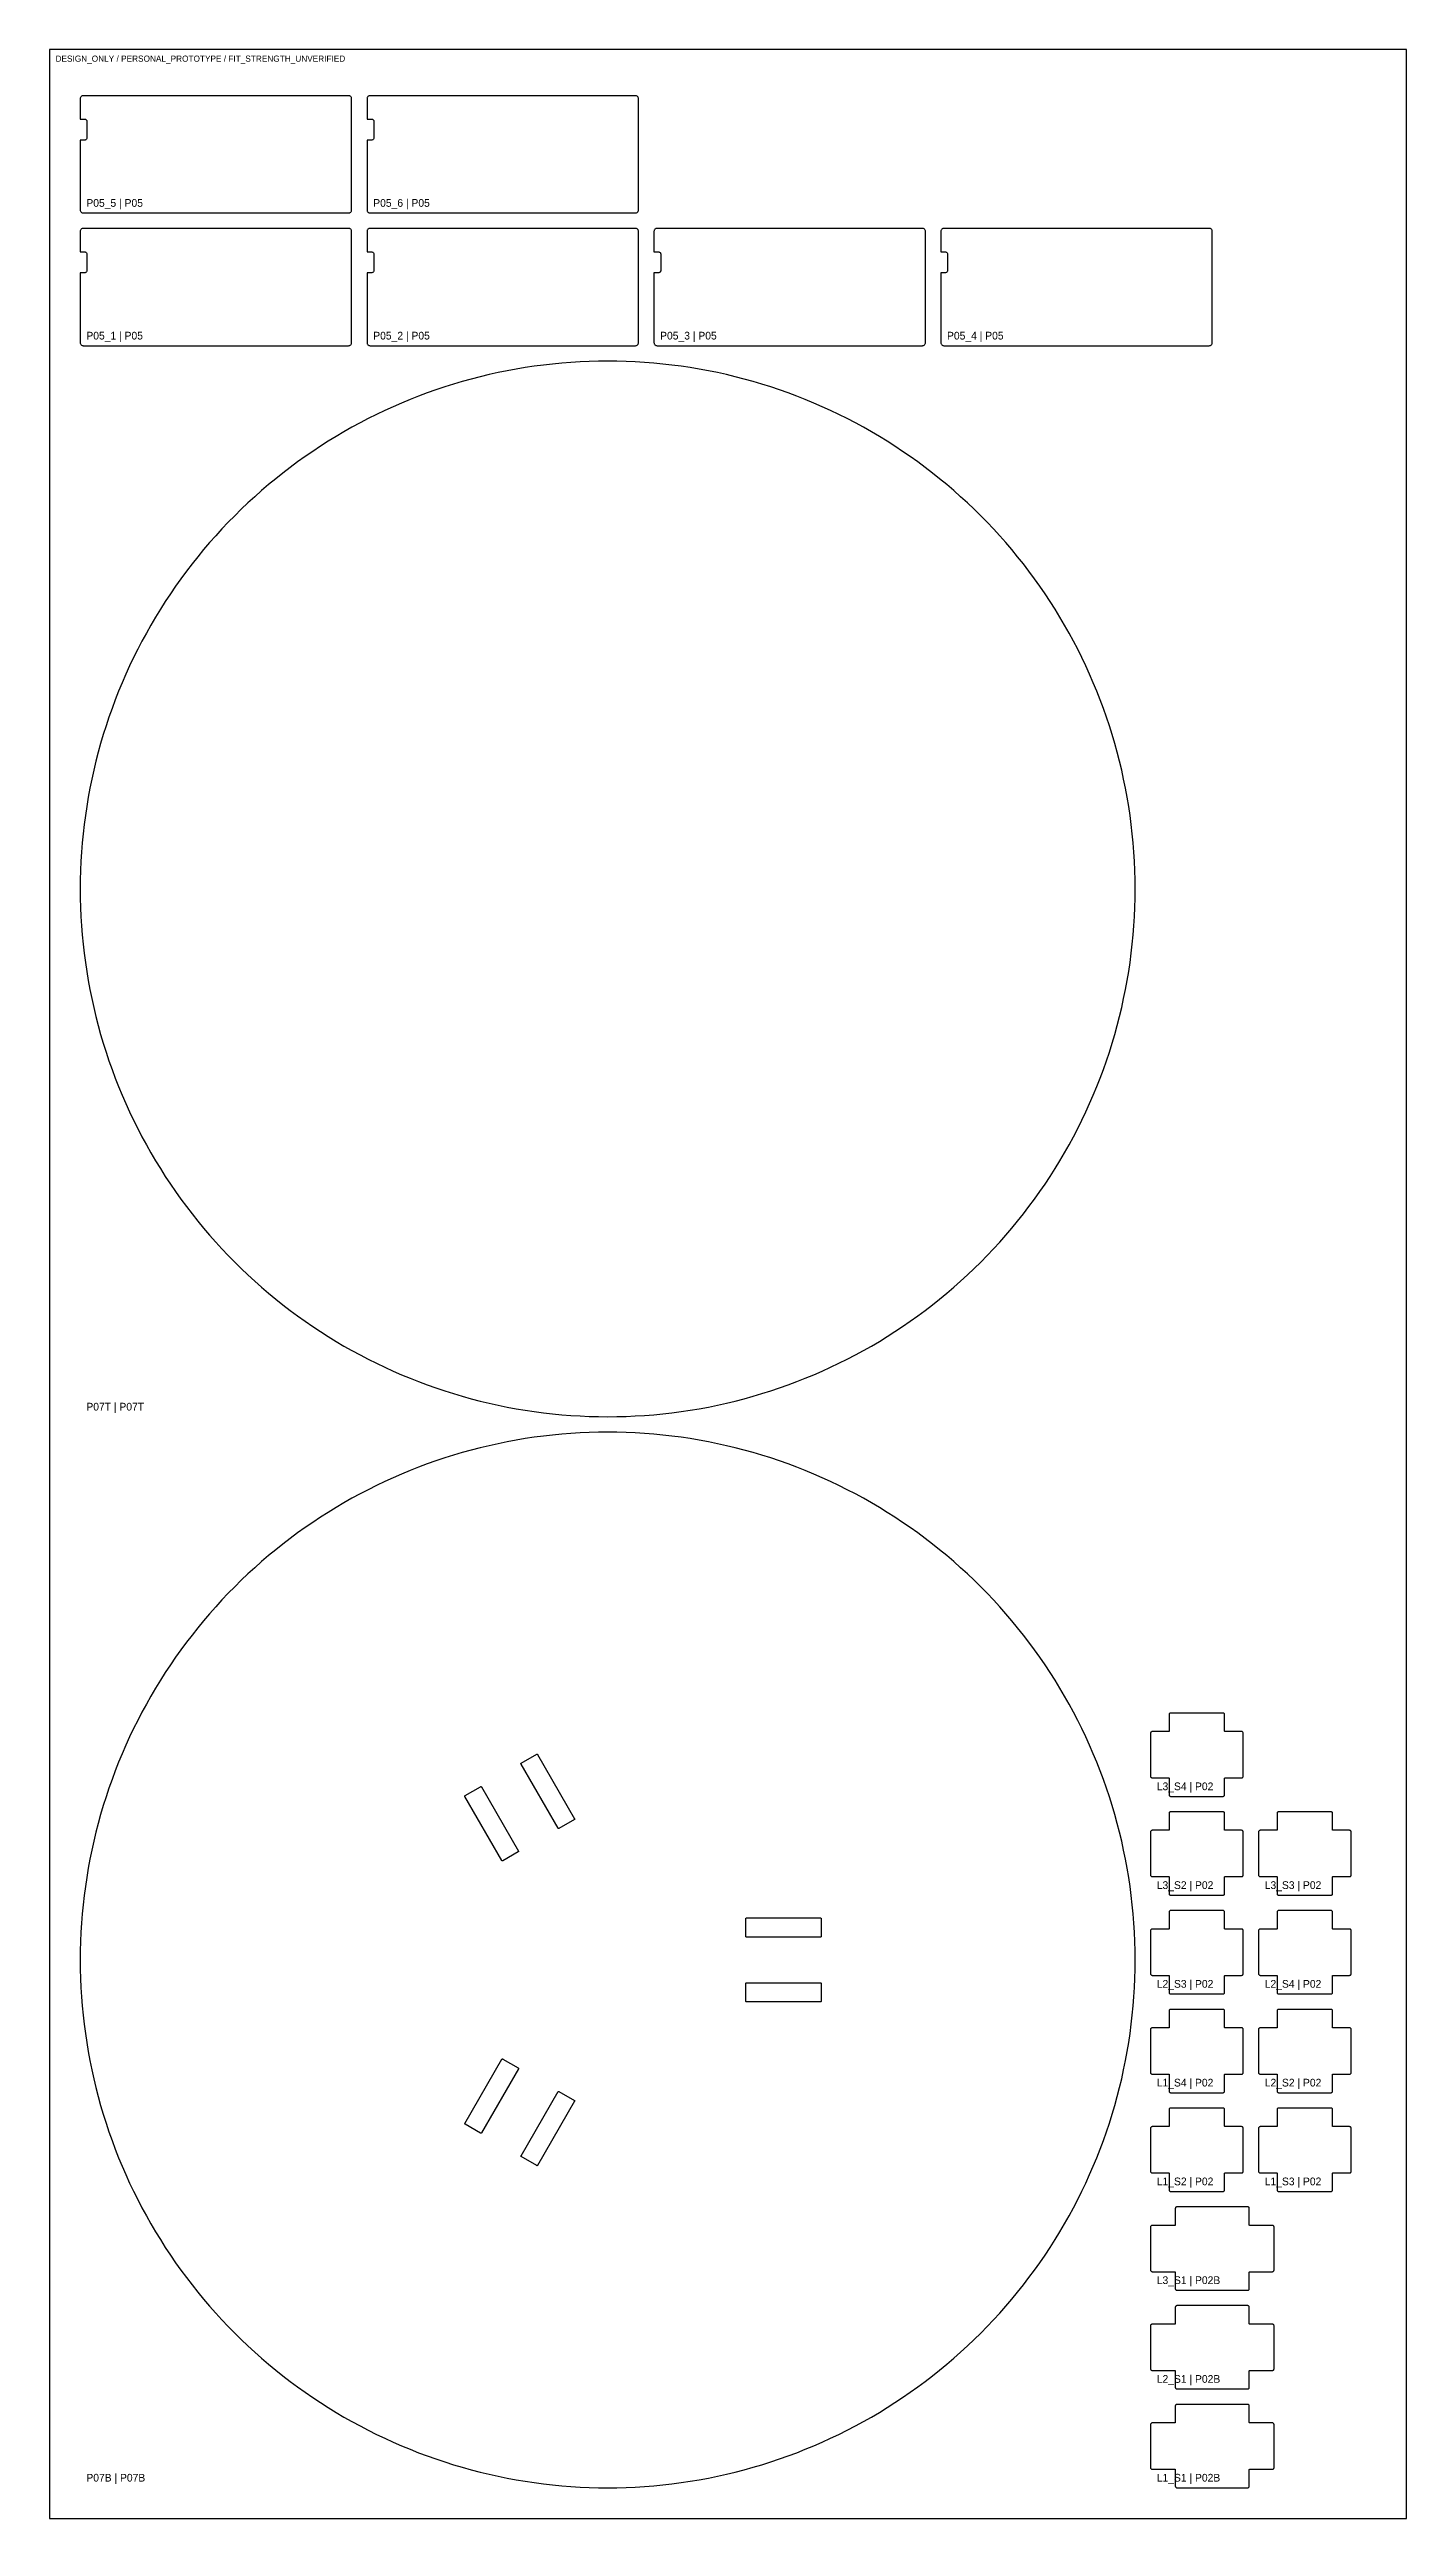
# Model space of a CAD drawing. Header units: millimetres. Extents: x 0 to 440, y 0 to 800.
import ezdxf

# ---------------------------------------------------------------- set-up
doc = ezdxf.new("R2010")
doc.units = ezdxf.units.MM
for name, color, linetype in [('ANNOTATION_NOT_CUT', 7, 'Continuous'), ('CUT_INNER', 3, 'Continuous'), ('CUT_OUTER', 1, 'Continuous'), ('REFERENCE_SHEET_NOT_CUT', 8, 'Continuous')]:
    doc.layers.add(name, color=color, linetype=linetype)

msp = doc.modelspace()

# ---------------------------------------------------------------- linework, layer by layer
at = {"layer": 'CUT_INNER'}
for points in [[(170.294126, 226.735431), (170.303029, 226.697248), (170.304312, 226.658063), (170.297926, 226.619379), (170.284115, 226.582685), (170.263411, 226.549391), (170.23661, 226.520775), (170.20474, 226.497938), (165.181793, 223.597938), (165.146081, 223.581757), (165.107898, 223.572854), (165.068712, 223.571571), (165.030029, 223.577958), (164.993335, 223.591769), (164.960041, 223.612473), (164.931425, 223.639274), (164.908588, 223.671143), (152.908588, 244.455753), (152.892407, 244.491465), (152.883504, 244.529648), (152.882221, 244.568833), (152.888608, 244.607517), (152.902419, 244.644211), (152.923122, 244.677505), (152.949924, 244.706121), (152.981793, 244.728958), (158.00474, 247.628958), (158.040453, 247.645139), (158.078635, 247.654042), (158.117821, 247.655325), (158.156504, 247.648938), (158.193198, 247.635127), (158.226493, 247.614424), (158.255108, 247.587622), (158.277945, 247.555753), (170.277945, 226.771143)], [(152.107593, 216.235431), (152.116496, 216.197248), (152.117779, 216.158063), (152.111392, 216.119379), (152.097581, 216.082685), (152.076878, 216.049391), (152.050076, 216.020775), (152.018207, 215.997938), (146.99526, 213.097938), (146.959547, 213.081757), (146.921365, 213.072854), (146.882179, 213.071571), (146.843496, 213.077958), (146.806802, 213.091769), (146.773507, 213.112473), (146.744892, 213.139274), (146.722055, 213.171143), (134.722055, 233.955753), (134.705874, 233.991465), (134.696971, 234.029648), (134.695688, 234.068833), (134.702074, 234.107517), (134.715885, 234.144211), (134.736589, 234.177505), (134.76339, 234.206121), (134.79526, 234.228958), (139.818207, 237.128958), (139.853919, 237.145139), (139.892102, 237.154042), (139.931288, 237.155325), (139.969971, 237.148938), (140.006665, 237.135127), (140.039959, 237.114424), (140.068575, 237.087622), (140.091412, 237.055753), (152.091412, 216.271143)], [(226, 188.4), (225.960982, 188.403843), (225.923463, 188.415224), (225.888886, 188.433706), (225.858579, 188.458579), (225.833706, 188.488886), (225.815224, 188.523463), (225.803843, 188.560982), (225.8, 188.6), (225.8, 194.4), (225.803843, 194.439018), (225.815224, 194.476537), (225.833706, 194.511114), (225.858579, 194.541421), (225.888886, 194.566294), (225.923463, 194.584776), (225.960982, 194.596157), (226, 194.6), (250, 194.6), (250.039018, 194.596157), (250.076537, 194.584776), (250.111114, 194.566294), (250.141421, 194.541421), (250.166294, 194.511114), (250.184776, 194.476537), (250.196157, 194.439018), (250.2, 194.4), (250.2, 188.6), (250.196157, 188.560982), (250.184776, 188.523463), (250.166294, 188.488886), (250.141421, 188.458579), (250.111114, 188.433706), (250.076537, 188.415224), (250.039018, 188.403843), (250, 188.4)], [(225.960982, 167.403843), (225.923463, 167.415224), (225.888886, 167.433706), (225.858579, 167.458579), (225.833706, 167.488886), (225.815224, 167.523463), (225.803843, 167.560982), (225.8, 167.6), (225.8, 173.4), (225.803843, 173.439018), (225.815224, 173.476537), (225.833706, 173.511114), (225.858579, 173.541421), (225.888886, 173.566294), (225.923463, 173.584776), (225.960982, 173.596157), (226, 173.6), (250, 173.6), (250.039018, 173.596157), (250.076537, 173.584776), (250.111114, 173.566294), (250.141421, 173.541421), (250.166294, 173.511114), (250.184776, 173.476537), (250.196157, 173.439018), (250.2, 173.4), (250.2, 167.6), (250.196157, 167.560982), (250.184776, 167.523463), (250.166294, 167.488886), (250.141421, 167.458579), (250.111114, 167.433706), (250.076537, 167.415224), (250.039018, 167.403843), (250, 167.4), (226, 167.4)], [(146.744892, 148.860726), (146.773507, 148.887527), (146.806802, 148.908231), (146.843496, 148.922042), (146.882179, 148.928429), (146.921365, 148.927146), (146.959547, 148.918243), (146.99526, 148.902062), (152.018207, 146.002062), (152.050076, 145.979225), (152.076878, 145.950609), (152.097581, 145.917315), (152.111392, 145.880621), (152.117779, 145.841937), (152.116496, 145.802752), (152.107593, 145.764569), (152.091412, 145.728857), (140.091412, 124.944247), (140.068575, 124.912378), (140.039959, 124.885576), (140.006665, 124.864873), (139.969971, 124.851062), (139.931288, 124.844675), (139.892102, 124.845958), (139.853919, 124.854861), (139.818207, 124.871042), (134.79526, 127.771042), (134.76339, 127.793879), (134.736589, 127.822495), (134.715885, 127.855789), (134.702074, 127.892483), (134.695688, 127.931167), (134.696971, 127.970352), (134.705874, 128.008535), (134.722055, 128.044247), (146.722055, 148.828857)], [(164.908588, 138.328857), (164.931425, 138.360726), (164.960041, 138.387527), (164.993335, 138.408231), (165.030029, 138.422042), (165.068712, 138.428429), (165.107898, 138.427146), (165.146081, 138.418243), (165.181793, 138.402062), (170.20474, 135.502062), (170.23661, 135.479225), (170.263411, 135.450609), (170.284115, 135.417315), (170.297926, 135.380621), (170.304312, 135.341937), (170.303029, 135.302752), (170.294126, 135.264569), (170.277945, 135.228857), (158.277945, 114.444247), (158.255108, 114.412378), (158.226493, 114.385576), (158.193198, 114.364873), (158.156504, 114.351062), (158.117821, 114.344675), (158.078635, 114.345958), (158.040453, 114.354861), (158.00474, 114.371042), (152.981793, 117.271042), (152.949924, 117.293879), (152.923122, 117.322495), (152.902419, 117.355789), (152.888608, 117.392483), (152.882221, 117.431167), (152.883504, 117.470352), (152.892407, 117.508535), (152.908588, 117.544247)]]:
    msp.add_lwpolyline(points, close=True, dxfattribs=at)
at = {"layer": 'CUT_OUTER'}
for points in [[(11, 747), (97, 747), (97.19509, 747.019215), (97.382683, 747.07612), (97.55557, 747.16853), (97.707107, 747.292893), (97.83147, 747.44443), (97.92388, 747.617317), (97.980785, 747.80491), (98, 748), (98, 784), (97.980785, 784.19509), (97.92388, 784.382683), (97.83147, 784.55557), (97.707107, 784.707107), (97.55557, 784.83147), (97.382683, 784.92388), (97.19509, 784.980785), (97, 785), (11, 785), (10.80491, 784.980785), (10.617317, 784.92388), (10.44443, 784.83147), (10.292893, 784.707107), (10.16853, 784.55557), (10.07612, 784.382683), (10.019215, 784.19509), (10, 784), (10, 777.4), (11.4, 777.4), (11.556072, 777.384628), (11.706147, 777.339104), (11.844456, 777.265176), (11.965685, 777.165685), (12.065176, 777.044456), (12.139104, 776.906147), (12.184628, 776.756072), (12.2, 776.6), (12.2, 771.4), (12.184628, 771.243928), (12.139104, 771.093853), (12.065176, 770.955544), (11.965685, 770.834315), (11.844456, 770.734824), (11.706147, 770.660896), (11.556072, 770.615372), (11.4, 770.6), (10, 770.6), (10, 748), (10.019215, 747.80491), (10.07612, 747.617317), (10.16853, 747.44443), (10.292893, 747.292893), (10.44443, 747.16853), (10.617317, 747.07612), (10.80491, 747.019215)], [(104, 747), (190, 747), (190.19509, 747.019215), (190.382683, 747.07612), (190.55557, 747.16853), (190.707107, 747.292893), (190.83147, 747.44443), (190.92388, 747.617317), (190.980785, 747.80491), (191, 748), (191, 784), (190.980785, 784.19509), (190.92388, 784.382683), (190.83147, 784.55557), (190.707107, 784.707107), (190.55557, 784.83147), (190.382683, 784.92388), (190.19509, 784.980785), (190, 785), (104, 785), (103.80491, 784.980785), (103.617317, 784.92388), (103.44443, 784.83147), (103.292893, 784.707107), (103.16853, 784.55557), (103.07612, 784.382683), (103.019215, 784.19509), (103, 784), (103, 777.4), (104.4, 777.4), (104.556072, 777.384628), (104.706147, 777.339104), (104.844456, 777.265176), (104.965685, 777.165685), (105.065176, 777.044456), (105.139104, 776.906147), (105.184628, 776.756072), (105.2, 776.6), (105.2, 771.4), (105.184628, 771.243928), (105.139104, 771.093853), (105.065176, 770.955544), (104.965685, 770.834315), (104.844456, 770.734824), (104.706147, 770.660896), (104.556072, 770.615372), (104.4, 770.6), (103, 770.6), (103, 748), (103.019215, 747.80491), (103.07612, 747.617317), (103.16853, 747.44443), (103.292893, 747.292893), (103.44443, 747.16853), (103.617317, 747.07612), (103.80491, 747.019215)], [(11, 704), (97, 704), (97.19509, 704.019215), (97.382683, 704.07612), (97.55557, 704.16853), (97.707107, 704.292893), (97.83147, 704.44443), (97.92388, 704.617317), (97.980785, 704.80491), (98, 705), (98, 741), (97.980785, 741.19509), (97.92388, 741.382683), (97.83147, 741.55557), (97.707107, 741.707107), (97.55557, 741.83147), (97.382683, 741.92388), (97.19509, 741.980785), (97, 742), (11, 742), (10.80491, 741.980785), (10.617317, 741.92388), (10.44443, 741.83147), (10.292893, 741.707107), (10.16853, 741.55557), (10.07612, 741.382683), (10.019215, 741.19509), (10, 741), (10, 734.4), (11.4, 734.4), (11.556072, 734.384628), (11.706147, 734.339104), (11.844456, 734.265176), (11.965685, 734.165685), (12.065176, 734.044456), (12.139104, 733.906147), (12.184628, 733.756072), (12.2, 733.6), (12.2, 728.4), (12.184628, 728.243928), (12.139104, 728.093853), (12.065176, 727.955544), (11.965685, 727.834315), (11.844456, 727.734824), (11.706147, 727.660896), (11.556072, 727.615372), (11.4, 727.6), (10, 727.6), (10, 705), (10.019215, 704.80491), (10.07612, 704.617317), (10.16853, 704.44443), (10.292893, 704.292893), (10.44443, 704.16853), (10.617317, 704.07612), (10.80491, 704.019215)], [(104, 704), (190, 704), (190.19509, 704.019215), (190.382683, 704.07612), (190.55557, 704.16853), (190.707107, 704.292893), (190.83147, 704.44443), (190.92388, 704.617317), (190.980785, 704.80491), (191, 705), (191, 741), (190.980785, 741.19509), (190.92388, 741.382683), (190.83147, 741.55557), (190.707107, 741.707107), (190.55557, 741.83147), (190.382683, 741.92388), (190.19509, 741.980785), (190, 742), (104, 742), (103.80491, 741.980785), (103.617317, 741.92388), (103.44443, 741.83147), (103.292893, 741.707107), (103.16853, 741.55557), (103.07612, 741.382683), (103.019215, 741.19509), (103, 741), (103, 734.4), (104.4, 734.4), (104.556072, 734.384628), (104.706147, 734.339104), (104.844456, 734.265176), (104.965685, 734.165685), (105.065176, 734.044456), (105.139104, 733.906147), (105.184628, 733.756072), (105.2, 733.6), (105.2, 728.4), (105.184628, 728.243928), (105.139104, 728.093853), (105.065176, 727.955544), (104.965685, 727.834315), (104.844456, 727.734824), (104.706147, 727.660896), (104.556072, 727.615372), (104.4, 727.6), (103, 727.6), (103, 705), (103.019215, 704.80491), (103.07612, 704.617317), (103.16853, 704.44443), (103.292893, 704.292893), (103.44443, 704.16853), (103.617317, 704.07612), (103.80491, 704.019215)], [(197, 704), (283, 704), (283.19509, 704.019215), (283.382683, 704.07612), (283.55557, 704.16853), (283.707107, 704.292893), (283.83147, 704.44443), (283.92388, 704.617317), (283.980785, 704.80491), (284, 705), (284, 741), (283.980785, 741.19509), (283.92388, 741.382683), (283.83147, 741.55557), (283.707107, 741.707107), (283.55557, 741.83147), (283.382683, 741.92388), (283.19509, 741.980785), (283, 742), (197, 742), (196.80491, 741.980785), (196.617317, 741.92388), (196.44443, 741.83147), (196.292893, 741.707107), (196.16853, 741.55557), (196.07612, 741.382683), (196.019215, 741.19509), (196, 741), (196, 734.4), (197.4, 734.4), (197.556072, 734.384628), (197.706147, 734.339104), (197.844456, 734.265176), (197.965685, 734.165685), (198.065176, 734.044456), (198.139104, 733.906147), (198.184628, 733.756072), (198.2, 733.6), (198.2, 728.4), (198.184628, 728.243928), (198.139104, 728.093853), (198.065176, 727.955544), (197.965685, 727.834315), (197.844456, 727.734824), (197.706147, 727.660896), (197.556072, 727.615372), (197.4, 727.6), (196, 727.6), (196, 705), (196.019215, 704.80491), (196.07612, 704.617317), (196.16853, 704.44443), (196.292893, 704.292893), (196.44443, 704.16853), (196.617317, 704.07612), (196.80491, 704.019215)], [(290, 704), (376, 704), (376.19509, 704.019215), (376.382683, 704.07612), (376.55557, 704.16853), (376.707107, 704.292893), (376.83147, 704.44443), (376.92388, 704.617317), (376.980785, 704.80491), (377, 705), (377, 741), (376.980785, 741.19509), (376.92388, 741.382683), (376.83147, 741.55557), (376.707107, 741.707107), (376.55557, 741.83147), (376.382683, 741.92388), (376.19509, 741.980785), (376, 742), (290, 742), (289.80491, 741.980785), (289.617317, 741.92388), (289.44443, 741.83147), (289.292893, 741.707107), (289.16853, 741.55557), (289.07612, 741.382683), (289.019215, 741.19509), (289, 741), (289, 734.4), (290.4, 734.4), (290.556072, 734.384628), (290.706147, 734.339104), (290.844456, 734.265176), (290.965685, 734.165685), (291.065176, 734.044456), (291.139104, 733.906147), (291.184628, 733.756072), (291.2, 733.6), (291.2, 728.4), (291.184628, 728.243928), (291.139104, 728.093853), (291.065176, 727.955544), (290.965685, 727.834315), (290.844456, 727.734824), (290.706147, 727.660896), (290.556072, 727.615372), (290.4, 727.6), (289, 727.6), (289, 705), (289.019215, 704.80491), (289.07612, 704.617317), (289.16853, 704.44443), (289.292893, 704.292893), (289.44443, 704.16853), (289.617317, 704.07612), (289.80491, 704.019215)], [(352, 528), (351.973956, 530.984362), (351.895831, 533.967814), (351.76565, 536.949449), (351.583453, 539.928357), (351.349293, 542.903632), (351.063244, 545.874367), (350.725392, 548.839658), (350.33584, 551.7986), (349.894706, 554.750294), (349.402126, 557.693838), (348.858248, 560.628338), (348.26324, 563.552899), (347.617281, 566.46663), (346.920569, 569.368644), (346.173316, 572.258057), (345.37575, 575.133988), (344.528113, 577.995562), (343.630664, 580.841906), (342.683676, 583.672154), (341.687438, 586.485445), (340.642253, 589.280919), (339.548439, 592.057727), (338.40633, 594.815023), (337.216273, 597.551966), (335.978632, 600.267723), (334.693782, 602.961466), (333.362116, 605.632375), (331.984038, 608.279637), (330.55997, 610.902445), (329.090344, 613.5), (327.575608, 616.071511), (326.016224, 618.616194), (324.412667, 621.133275), (322.765425, 623.621986), (321.075, 626.081571), (319.341906, 628.511278), (317.566672, 630.910369), (315.749839, 633.278112), (313.891959, 635.613787), (311.9936, 637.916681), (310.055338, 640.186094), (308.077765, 642.421334), (306.061483, 644.62172), (304.007106, 646.786581), (301.91526, 648.91526), (299.786581, 651.007106), (297.62172, 653.061483), (295.421334, 655.077765), (293.186094, 657.055338), (290.916681, 658.9936), (288.613787, 660.891959), (286.278112, 662.749839), (283.910369, 664.566672), (281.511278, 666.341906), (279.081571, 668.075), (276.621986, 669.765425), (274.133275, 671.412667), (271.616194, 673.016224), (269.071511, 674.575608), (266.5, 676.090344), (263.902445, 677.55997), (261.279637, 678.984038), (258.632375, 680.362116), (255.961466, 681.693782), (253.267723, 682.978632), (250.551966, 684.216273), (247.815023, 685.40633), (245.057727, 686.548439), (242.280919, 687.642253), (239.485445, 688.687438), (236.672154, 689.683676), (233.841906, 690.630664), (230.995562, 691.528113), (228.133988, 692.37575), (225.258057, 693.173316), (222.368644, 693.920569), (219.46663, 694.617281), (216.552899, 695.26324), (213.628338, 695.858248), (210.693838, 696.402126), (207.750294, 696.894706), (204.7986, 697.33584), (201.839658, 697.725392), (198.874367, 698.063244), (195.903632, 698.349293), (192.928357, 698.583453), (189.949449, 698.76565), (186.967814, 698.895831), (183.984362, 698.973956), (181, 699), (178.015638, 698.973956), (175.032186, 698.895831), (172.050551, 698.76565), (169.071643, 698.583453), (166.096368, 698.349293), (163.125633, 698.063244), (160.160342, 697.725392), (157.2014, 697.33584), (154.249706, 696.894706), (151.306162, 696.402126), (148.371662, 695.858248), (145.447101, 695.26324), (142.53337, 694.617281), (139.631356, 693.920569), (136.741943, 693.173316), (133.866012, 692.37575), (131.004438, 691.528113), (128.158094, 690.630664), (125.327846, 689.683676), (122.514555, 688.687438), (119.719081, 687.642253), (116.942273, 686.548439), (114.184977, 685.40633), (111.448034, 684.216273), (108.732277, 682.978632), (106.038534, 681.693782), (103.367625, 680.362116), (100.720363, 678.984038), (98.097555, 677.55997), (95.5, 676.090344), (92.928489, 674.575608), (90.383806, 673.016224), (87.866725, 671.412667), (85.378014, 669.765425), (82.918429, 668.075), (80.488722, 666.341906), (78.089631, 664.566672), (75.721888, 662.749839), (73.386213, 660.891959), (71.083319, 658.9936), (68.813906, 657.055338), (66.578666, 655.077765), (64.37828, 653.061483), (62.213419, 651.007106), (60.08474, 648.91526), (57.992894, 646.786581), (55.938517, 644.62172), (53.922235, 642.421334), (51.944662, 640.186094), (50.0064, 637.916681), (48.108041, 635.613787), (46.250161, 633.278112), (44.433328, 630.910369), (42.658094, 628.511278), (40.925, 626.081571), (39.234575, 623.621986), (37.587333, 621.133275), (35.983776, 618.616194), (34.424392, 616.071511), (32.909656, 613.5), (31.44003, 610.902445), (30.015962, 608.279637), (28.637884, 605.632375), (27.306218, 602.961466), (26.021368, 600.267723), (24.783727, 597.551966), (23.59367, 594.815023), (22.451561, 592.057727), (21.357747, 589.280919), (20.312562, 586.485445), (19.316324, 583.672154), (18.369336, 580.841906), (17.471887, 577.995562), (16.62425, 575.133988), (15.826684, 572.258057), (15.079431, 569.368644), (14.382719, 566.46663), (13.73676, 563.552899), (13.141752, 560.628338), (12.597874, 557.693838), (12.105294, 554.750294), (11.66416, 551.7986), (11.274608, 548.839658), (10.936756, 545.874367), (10.650707, 542.903632), (10.416547, 539.928357), (10.23435, 536.949449), (10.104169, 533.967814), (10.026044, 530.984362), (10, 528), (10.026044, 525.015638), (10.104169, 522.032186), (10.23435, 519.050551), (10.416547, 516.071643), (10.650707, 513.096368), (10.936756, 510.125633), (11.274608, 507.160342), (11.66416, 504.2014), (12.105294, 501.249706), (12.597874, 498.306162), (13.141752, 495.371662), (13.73676, 492.447101), (14.382719, 489.53337), (15.079431, 486.631356), (15.826684, 483.741943), (16.62425, 480.866012), (17.471887, 478.004438), (18.369336, 475.158094), (19.316324, 472.327846), (20.312562, 469.514555), (21.357747, 466.719081), (22.451561, 463.942273), (23.59367, 461.184977), (24.783727, 458.448034), (26.021368, 455.732277), (27.306218, 453.038534), (28.637884, 450.367625), (30.015962, 447.720363), (31.44003, 445.097555), (32.909656, 442.5), (34.424392, 439.928489), (35.983776, 437.383806), (37.587333, 434.866725), (39.234575, 432.378014), (40.925, 429.918429), (42.658094, 427.488722), (44.433328, 425.089631), (46.250161, 422.721888), (48.108041, 420.386213), (50.0064, 418.083319), (51.944662, 415.813906), (53.922235, 413.578666), (55.938517, 411.37828), (57.992894, 409.213419), (60.08474, 407.08474), (62.213419, 404.992894), (64.37828, 402.938517), (66.578666, 400.922235), (68.813906, 398.944662), (71.083319, 397.0064), (73.386213, 395.108041), (75.721888, 393.250161), (78.089631, 391.433328), (80.488722, 389.658094), (82.918429, 387.925), (85.378014, 386.234575), (87.866725, 384.587333), (90.383806, 382.983776), (92.928489, 381.424392), (95.5, 379.909656), (98.097555, 378.44003), (100.720363, 377.015962), (103.367625, 375.637884), (106.038534, 374.306218), (108.732277, 373.021368), (111.448034, 371.783727), (114.184977, 370.59367), (116.942273, 369.451561), (119.719081, 368.357747), (122.514555, 367.312562), (125.327846, 366.316324), (128.158094, 365.369336), (131.004438, 364.471887), (133.866012, 363.62425), (136.741943, 362.826684), (139.631356, 362.079431), (142.53337, 361.382719), (145.447101, 360.73676), (148.371662, 360.141752), (151.306162, 359.597874), (154.249706, 359.105294), (157.2014, 358.66416), (160.160342, 358.274608), (163.125633, 357.936756), (166.096368, 357.650707), (169.071643, 357.416547), (172.050551, 357.23435), (175.032186, 357.104169), (178.015638, 357.026044), (181, 357), (183.984362, 357.026044), (186.967814, 357.104169), (189.949449, 357.23435), (192.928357, 357.416547), (195.903632, 357.650707), (198.874367, 357.936756), (201.839658, 358.274608), (204.7986, 358.66416), (207.750294, 359.105294), (210.693838, 359.597874), (213.628338, 360.141752), (216.552899, 360.73676), (219.46663, 361.382719), (222.368644, 362.079431), (225.258057, 362.826684), (228.133988, 363.62425), (230.995562, 364.471887), (233.841906, 365.369336), (236.672154, 366.316324), (239.485445, 367.312562), (242.280919, 368.357747), (245.057727, 369.451561), (247.815023, 370.59367), (250.551966, 371.783727), (253.267723, 373.021368), (255.961466, 374.306218), (258.632375, 375.637884), (261.279637, 377.015962), (263.902445, 378.44003), (266.5, 379.909656), (269.071511, 381.424392), (271.616194, 382.983776), (274.133275, 384.587333), (276.621986, 386.234575), (279.081571, 387.925), (281.511278, 389.658094), (283.910369, 391.433328), (286.278112, 393.250161), (288.613787, 395.108041), (290.916681, 397.0064), (293.186094, 398.944662), (295.421334, 400.922235), (297.62172, 402.938517), (299.786581, 404.992894), (301.91526, 407.08474), (304.007106, 409.213419), (306.061483, 411.37828), (308.077765, 413.578666), (310.055338, 415.813906), (311.9936, 418.083319), (313.891959, 420.386213), (315.749839, 422.721888), (317.566672, 425.089631), (319.341906, 427.488722), (321.075, 429.918429), (322.765425, 432.378014), (324.412667, 434.866725), (326.016224, 437.383806), (327.575608, 439.928489), (329.090344, 442.5), (330.55997, 445.097555), (331.984038, 447.720363), (333.362116, 450.367625), (334.693782, 453.038534), (335.978632, 455.732277), (337.216273, 458.448034), (338.40633, 461.184977), (339.548439, 463.942273), (340.642253, 466.719081), (341.687438, 469.514555), (342.683676, 472.327846), (343.630664, 475.158094), (344.528113, 478.004438), (345.37575, 480.866012), (346.173316, 483.741943), (346.920569, 486.631356), (347.617281, 489.53337), (348.26324, 492.447101), (348.858248, 495.371662), (349.402126, 498.306162), (349.894706, 501.249706), (350.33584, 504.2014), (350.725392, 507.160342), (351.063244, 510.125633), (351.349293, 513.096368), (351.583453, 516.071643), (351.76565, 519.050551), (351.895831, 522.032186), (351.973956, 525.015638)], [(351.973956, 178.015638), (352, 181), (351.973956, 183.984362), (351.895831, 186.967814), (351.76565, 189.949449), (351.583453, 192.928357), (351.349293, 195.903632), (351.063244, 198.874367), (350.725392, 201.839658), (350.33584, 204.7986), (349.894706, 207.750294), (349.402126, 210.693838), (348.858248, 213.628338), (348.26324, 216.552899), (347.617281, 219.46663), (346.920569, 222.368644), (346.173316, 225.258057), (345.37575, 228.133988), (344.528113, 230.995562), (343.630664, 233.841906), (342.683676, 236.672154), (341.687438, 239.485445), (340.642253, 242.280919), (339.548439, 245.057727), (338.40633, 247.815023), (337.216273, 250.551966), (335.978632, 253.267723), (334.693782, 255.961466), (333.362116, 258.632375), (331.984038, 261.279637), (330.55997, 263.902445), (329.090344, 266.5), (327.575608, 269.071511), (326.016224, 271.616194), (324.412667, 274.133275), (322.765425, 276.621986), (321.075, 279.081571), (319.341906, 281.511278), (317.566672, 283.910369), (315.749839, 286.278112), (313.891959, 288.613787), (311.9936, 290.916681), (310.055338, 293.186094), (308.077765, 295.421334), (306.061483, 297.62172), (304.007106, 299.786581), (301.91526, 301.91526), (299.786581, 304.007106), (297.62172, 306.061483), (295.421334, 308.077765), (293.186094, 310.055338), (290.916681, 311.9936), (288.613787, 313.891959), (286.278112, 315.749839), (283.910369, 317.566672), (281.511278, 319.341906), (279.081571, 321.075), (276.621986, 322.765425), (274.133275, 324.412667), (271.616194, 326.016224), (269.071511, 327.575608), (266.5, 329.090344), (263.902445, 330.55997), (261.279637, 331.984038), (258.632375, 333.362116), (255.961466, 334.693782), (253.267723, 335.978632), (250.551966, 337.216273), (247.815023, 338.40633), (245.057727, 339.548439), (242.280919, 340.642253), (239.485445, 341.687438), (236.672154, 342.683676), (233.841906, 343.630664), (230.995562, 344.528113), (228.133988, 345.37575), (225.258057, 346.173316), (222.368644, 346.920569), (219.46663, 347.617281), (216.552899, 348.26324), (213.628338, 348.858248), (210.693838, 349.402126), (207.750294, 349.894706), (204.7986, 350.33584), (201.839658, 350.725392), (198.874367, 351.063244), (195.903632, 351.349293), (192.928357, 351.583453), (189.949449, 351.76565), (186.967814, 351.895831), (183.984362, 351.973956), (181, 352), (178.015638, 351.973956), (175.032186, 351.895831), (172.050551, 351.76565), (169.071643, 351.583453), (166.096368, 351.349293), (163.125633, 351.063244), (160.160342, 350.725392), (157.2014, 350.33584), (154.249706, 349.894706), (151.306162, 349.402126), (148.371662, 348.858248), (145.447101, 348.26324), (142.53337, 347.617281), (139.631356, 346.920569), (136.741943, 346.173316), (133.866012, 345.37575), (131.004438, 344.528113), (128.158094, 343.630664), (125.327846, 342.683676), (122.514555, 341.687438), (119.719081, 340.642253), (116.942273, 339.548439), (114.184977, 338.40633), (111.448034, 337.216273), (108.732277, 335.978632), (106.038534, 334.693782), (103.367625, 333.362116), (100.720363, 331.984038), (98.097555, 330.55997), (95.5, 329.090344), (92.928489, 327.575608), (90.383806, 326.016224), (87.866725, 324.412667), (85.378014, 322.765425), (82.918429, 321.075), (80.488722, 319.341906), (78.089631, 317.566672), (75.721888, 315.749839), (73.386213, 313.891959), (71.083319, 311.9936), (68.813906, 310.055338), (66.578666, 308.077765), (64.37828, 306.061483), (62.213419, 304.007106), (60.08474, 301.91526), (57.992894, 299.786581), (55.938517, 297.62172), (53.922235, 295.421334), (51.944662, 293.186094), (50.0064, 290.916681), (48.108041, 288.613787), (46.250161, 286.278112), (44.433328, 283.910369), (42.658094, 281.511278), (40.925, 279.081571), (39.234575, 276.621986), (37.587333, 274.133275), (35.983776, 271.616194), (34.424392, 269.071511), (32.909656, 266.5), (31.44003, 263.902445), (30.015962, 261.279637), (28.637884, 258.632375), (27.306218, 255.961466), (26.021368, 253.267723), (24.783727, 250.551966), (23.59367, 247.815023), (22.451561, 245.057727), (21.357747, 242.280919), (20.312562, 239.485445), (19.316324, 236.672154), (18.369336, 233.841906), (17.471887, 230.995562), (16.62425, 228.133988), (15.826684, 225.258057), (15.079431, 222.368644), (14.382719, 219.46663), (13.73676, 216.552899), (13.141752, 213.628338), (12.597874, 210.693838), (12.105294, 207.750294), (11.66416, 204.7986), (11.274608, 201.839658), (10.936756, 198.874367), (10.650707, 195.903632), (10.416547, 192.928357), (10.23435, 189.949449), (10.104169, 186.967814), (10.026044, 183.984362), (10, 181), (10.026044, 178.015638), (10.104169, 175.032186), (10.23435, 172.050551), (10.416547, 169.071643), (10.650707, 166.096368), (10.936756, 163.125633), (11.274608, 160.160342), (11.66416, 157.2014), (12.105294, 154.249706), (12.597874, 151.306162), (13.141752, 148.371662), (13.73676, 145.447101), (14.382719, 142.53337), (15.079431, 139.631356), (15.826684, 136.741943), (16.62425, 133.866012), (17.471887, 131.004438), (18.369336, 128.158094), (19.316324, 125.327846), (20.312562, 122.514555), (21.357747, 119.719081), (22.451561, 116.942273), (23.59367, 114.184977), (24.783727, 111.448034), (26.021368, 108.732277), (27.306218, 106.038534), (28.637884, 103.367625), (30.015962, 100.720363), (31.44003, 98.097555), (32.909656, 95.5), (34.424392, 92.928489), (35.983776, 90.383806), (37.587333, 87.866725), (39.234575, 85.378014), (40.925, 82.918429), (42.658094, 80.488722), (44.433328, 78.089631), (46.250161, 75.721888), (48.108041, 73.386213), (50.0064, 71.083319), (51.944662, 68.813906), (53.922235, 66.578666), (55.938517, 64.37828), (57.992894, 62.213419), (60.08474, 60.08474), (62.213419, 57.992894), (64.37828, 55.938517), (66.578666, 53.922235), (68.813906, 51.944662), (71.083319, 50.0064), (73.386213, 48.108041), (75.721888, 46.250161), (78.089631, 44.433328), (80.488722, 42.658094), (82.918429, 40.925), (85.378014, 39.234575), (87.866725, 37.587333), (90.383806, 35.983776), (92.928489, 34.424392), (95.5, 32.909656), (98.097555, 31.44003), (100.720363, 30.015962), (103.367625, 28.637884), (106.038534, 27.306218), (108.732277, 26.021368), (111.448034, 24.783727), (114.184977, 23.59367), (116.942273, 22.451561), (119.719081, 21.357747), (122.514555, 20.312562), (125.327846, 19.316324), (128.158094, 18.369336), (131.004438, 17.471887), (133.866012, 16.62425), (136.741943, 15.826684), (139.631356, 15.079431), (142.53337, 14.382719), (145.447101, 13.73676), (148.371662, 13.141752), (151.306162, 12.597874), (154.249706, 12.105294), (157.2014, 11.66416), (160.160342, 11.274608), (163.125633, 10.936756), (166.096368, 10.650707), (169.071643, 10.416547), (172.050551, 10.23435), (175.032186, 10.104169), (178.015638, 10.026044), (181, 10), (183.984362, 10.026044), (186.967814, 10.104169), (189.949449, 10.23435), (192.928357, 10.416547), (195.903632, 10.650707), (198.874367, 10.936756), (201.839658, 11.274608), (204.7986, 11.66416), (207.750294, 12.105294), (210.693838, 12.597874), (213.628338, 13.141752), (216.552899, 13.73676), (219.46663, 14.382719), (222.368644, 15.079431), (225.258057, 15.826684), (228.133988, 16.62425), (230.995562, 17.471887), (233.841906, 18.369336), (236.672154, 19.316324), (239.485445, 20.312562), (242.280919, 21.357747), (245.057727, 22.451561), (247.815023, 23.59367), (250.551966, 24.783727), (253.267723, 26.021368), (255.961466, 27.306218), (258.632375, 28.637884), (261.279637, 30.015962), (263.902445, 31.44003), (266.5, 32.909656), (269.071511, 34.424392), (271.616194, 35.983776), (274.133275, 37.587333), (276.621986, 39.234575), (279.081571, 40.925), (281.511278, 42.658094), (283.910369, 44.433328), (286.278112, 46.250161), (288.613787, 48.108041), (290.916681, 50.0064), (293.186094, 51.944662), (295.421334, 53.922235), (297.62172, 55.938517), (299.786581, 57.992894), (301.91526, 60.08474), (304.007106, 62.213419), (306.061483, 64.37828), (308.077765, 66.578666), (310.055338, 68.813906), (311.9936, 71.083319), (313.891959, 73.386213), (315.749839, 75.721888), (317.566672, 78.089631), (319.341906, 80.488722), (321.075, 82.918429), (322.765425, 85.378014), (324.412667, 87.866725), (326.016224, 90.383806), (327.575608, 92.928489), (329.090344, 95.5), (330.55997, 98.097555), (331.984038, 100.720363), (333.362116, 103.367625), (334.693782, 106.038534), (335.978632, 108.732277), (337.216273, 111.448034), (338.40633, 114.184977), (339.548439, 116.942273), (340.642253, 119.719081), (341.687438, 122.514555), (342.683676, 125.327846), (343.630664, 128.158094), (344.528113, 131.004438), (345.37575, 133.866012), (346.173316, 136.741943), (346.920569, 139.631356), (347.617281, 142.53337), (348.26324, 145.447101), (348.858248, 148.371662), (349.402126, 151.306162), (349.894706, 154.249706), (350.33584, 157.2014), (350.725392, 160.160342), (351.063244, 163.125633), (351.349293, 166.096368), (351.583453, 169.071643), (351.76565, 172.050551), (351.895831, 175.032186)], [(357, 240.5), (357.017037, 240.37059), (357.066987, 240.25), (357.146447, 240.146447), (357.25, 240.066987), (357.37059, 240.017037), (357.5, 240), (362.9, 240), (362.95, 239.986603), (362.986603, 239.95), (363, 239.9), (363, 234.5), (363.017037, 234.37059), (363.066987, 234.25), (363.146447, 234.146447), (363.25, 234.066987), (363.37059, 234.017037), (363.5, 234), (380.5, 234), (380.62941, 234.017037), (380.75, 234.066987), (380.853553, 234.146447), (380.933013, 234.25), (380.982963, 234.37059), (381, 234.5), (381, 239.9), (381.013397, 239.95), (381.05, 239.986603), (381.1, 240), (386.5, 240), (386.62941, 240.017037), (386.75, 240.066987), (386.853553, 240.146447), (386.933013, 240.25), (386.982963, 240.37059), (387, 240.5), (387, 254.5), (386.982963, 254.62941), (386.933013, 254.75), (386.853553, 254.853553), (386.75, 254.933013), (386.62941, 254.982963), (386.5, 255), (381.1, 255), (381.05, 255.013397), (381.013397, 255.05), (381, 255.1), (381, 260.5), (380.982963, 260.62941), (380.933013, 260.75), (380.853553, 260.853553), (380.75, 260.933013), (380.62941, 260.982963), (380.5, 261), (363.5, 261), (363.37059, 260.982963), (363.25, 260.933013), (363.146447, 260.853553), (363.066987, 260.75), (363.017037, 260.62941), (363, 260.5), (363, 255.1), (362.986603, 255.05), (362.95, 255.013397), (362.9, 255), (357.5, 255), (357.37059, 254.982963), (357.25, 254.933013), (357.146447, 254.853553), (357.066987, 254.75), (357.017037, 254.62941), (357, 254.5)], [(357, 208.5), (357.017037, 208.37059), (357.066987, 208.25), (357.146447, 208.146447), (357.25, 208.066987), (357.37059, 208.017037), (357.5, 208), (362.9, 208), (362.95, 207.986603), (362.986603, 207.95), (363, 207.9), (363, 202.5), (363.017037, 202.37059), (363.066987, 202.25), (363.146447, 202.146447), (363.25, 202.066987), (363.37059, 202.017037), (363.5, 202), (380.5, 202), (380.62941, 202.017037), (380.75, 202.066987), (380.853553, 202.146447), (380.933013, 202.25), (380.982963, 202.37059), (381, 202.5), (381, 207.9), (381.013397, 207.95), (381.05, 207.986603), (381.1, 208), (386.5, 208), (386.62941, 208.017037), (386.75, 208.066987), (386.853553, 208.146447), (386.933013, 208.25), (386.982963, 208.37059), (387, 208.5), (387, 222.5), (386.982963, 222.62941), (386.933013, 222.75), (386.853553, 222.853553), (386.75, 222.933013), (386.62941, 222.982963), (386.5, 223), (381.1, 223), (381.05, 223.013397), (381.013397, 223.05), (381, 223.1), (381, 228.5), (380.982963, 228.62941), (380.933013, 228.75), (380.853553, 228.853553), (380.75, 228.933013), (380.62941, 228.982963), (380.5, 229), (363.5, 229), (363.37059, 228.982963), (363.25, 228.933013), (363.146447, 228.853553), (363.066987, 228.75), (363.017037, 228.62941), (363, 228.5), (363, 223.1), (362.986603, 223.05), (362.95, 223.013397), (362.9, 223), (357.5, 223), (357.37059, 222.982963), (357.25, 222.933013), (357.146447, 222.853553), (357.066987, 222.75), (357.017037, 222.62941), (357, 222.5)], [(392, 208.5), (392.017037, 208.37059), (392.066987, 208.25), (392.146447, 208.146447), (392.25, 208.066987), (392.37059, 208.017037), (392.5, 208), (397.9, 208), (397.95, 207.986603), (397.986603, 207.95), (398, 207.9), (398, 202.5), (398.017037, 202.37059), (398.066987, 202.25), (398.146447, 202.146447), (398.25, 202.066987), (398.37059, 202.017037), (398.5, 202), (415.5, 202), (415.62941, 202.017037), (415.75, 202.066987), (415.853553, 202.146447), (415.933013, 202.25), (415.982963, 202.37059), (416, 202.5), (416, 207.9), (416.013397, 207.95), (416.05, 207.986603), (416.1, 208), (421.5, 208), (421.62941, 208.017037), (421.75, 208.066987), (421.853553, 208.146447), (421.933013, 208.25), (421.982963, 208.37059), (422, 208.5), (422, 222.5), (421.982963, 222.62941), (421.933013, 222.75), (421.853553, 222.853553), (421.75, 222.933013), (421.62941, 222.982963), (421.5, 223), (416.1, 223), (416.05, 223.013397), (416.013397, 223.05), (416, 223.1), (416, 228.5), (415.982963, 228.62941), (415.933013, 228.75), (415.853553, 228.853553), (415.75, 228.933013), (415.62941, 228.982963), (415.5, 229), (398.5, 229), (398.37059, 228.982963), (398.25, 228.933013), (398.146447, 228.853553), (398.066987, 228.75), (398.017037, 228.62941), (398, 228.5), (398, 223.1), (397.986603, 223.05), (397.95, 223.013397), (397.9, 223), (392.5, 223), (392.37059, 222.982963), (392.25, 222.933013), (392.146447, 222.853553), (392.066987, 222.75), (392.017037, 222.62941), (392, 222.5)], [(357, 176.5), (357.017037, 176.37059), (357.066987, 176.25), (357.146447, 176.146447), (357.25, 176.066987), (357.37059, 176.017037), (357.5, 176), (362.9, 176), (362.95, 175.986603), (362.986603, 175.95), (363, 175.9), (363, 170.5), (363.017037, 170.37059), (363.066987, 170.25), (363.146447, 170.146447), (363.25, 170.066987), (363.37059, 170.017037), (363.5, 170), (380.5, 170), (380.62941, 170.017037), (380.75, 170.066987), (380.853553, 170.146447), (380.933013, 170.25), (380.982963, 170.37059), (381, 170.5), (381, 175.9), (381.013397, 175.95), (381.05, 175.986603), (381.1, 176), (386.5, 176), (386.62941, 176.017037), (386.75, 176.066987), (386.853553, 176.146447), (386.933013, 176.25), (386.982963, 176.37059), (387, 176.5), (387, 190.5), (386.982963, 190.62941), (386.933013, 190.75), (386.853553, 190.853553), (386.75, 190.933013), (386.62941, 190.982963), (386.5, 191), (381.1, 191), (381.05, 191.013397), (381.013397, 191.05), (381, 191.1), (381, 196.5), (380.982963, 196.62941), (380.933013, 196.75), (380.853553, 196.853553), (380.75, 196.933013), (380.62941, 196.982963), (380.5, 197), (363.5, 197), (363.37059, 196.982963), (363.25, 196.933013), (363.146447, 196.853553), (363.066987, 196.75), (363.017037, 196.62941), (363, 196.5), (363, 191.1), (362.986603, 191.05), (362.95, 191.013397), (362.9, 191), (357.5, 191), (357.37059, 190.982963), (357.25, 190.933013), (357.146447, 190.853553), (357.066987, 190.75), (357.017037, 190.62941), (357, 190.5)], [(392, 176.5), (392.017037, 176.37059), (392.066987, 176.25), (392.146447, 176.146447), (392.25, 176.066987), (392.37059, 176.017037), (392.5, 176), (397.9, 176), (397.95, 175.986603), (397.986603, 175.95), (398, 175.9), (398, 170.5), (398.017037, 170.37059), (398.066987, 170.25), (398.146447, 170.146447), (398.25, 170.066987), (398.37059, 170.017037), (398.5, 170), (415.5, 170), (415.62941, 170.017037), (415.75, 170.066987), (415.853553, 170.146447), (415.933013, 170.25), (415.982963, 170.37059), (416, 170.5), (416, 175.9), (416.013397, 175.95), (416.05, 175.986603), (416.1, 176), (421.5, 176), (421.62941, 176.017037), (421.75, 176.066987), (421.853553, 176.146447), (421.933013, 176.25), (421.982963, 176.37059), (422, 176.5), (422, 190.5), (421.982963, 190.62941), (421.933013, 190.75), (421.853553, 190.853553), (421.75, 190.933013), (421.62941, 190.982963), (421.5, 191), (416.1, 191), (416.05, 191.013397), (416.013397, 191.05), (416, 191.1), (416, 196.5), (415.982963, 196.62941), (415.933013, 196.75), (415.853553, 196.853553), (415.75, 196.933013), (415.62941, 196.982963), (415.5, 197), (398.5, 197), (398.37059, 196.982963), (398.25, 196.933013), (398.146447, 196.853553), (398.066987, 196.75), (398.017037, 196.62941), (398, 196.5), (398, 191.1), (397.986603, 191.05), (397.95, 191.013397), (397.9, 191), (392.5, 191), (392.37059, 190.982963), (392.25, 190.933013), (392.146447, 190.853553), (392.066987, 190.75), (392.017037, 190.62941), (392, 190.5)], [(357, 144.5), (357.017037, 144.37059), (357.066987, 144.25), (357.146447, 144.146447), (357.25, 144.066987), (357.37059, 144.017037), (357.5, 144), (362.9, 144), (362.95, 143.986603), (362.986603, 143.95), (363, 143.9), (363, 138.5), (363.017037, 138.37059), (363.066987, 138.25), (363.146447, 138.146447), (363.25, 138.066987), (363.37059, 138.017037), (363.5, 138), (380.5, 138), (380.62941, 138.017037), (380.75, 138.066987), (380.853553, 138.146447), (380.933013, 138.25), (380.982963, 138.37059), (381, 138.5), (381, 143.9), (381.013397, 143.95), (381.05, 143.986603), (381.1, 144), (386.5, 144), (386.62941, 144.017037), (386.75, 144.066987), (386.853553, 144.146447), (386.933013, 144.25), (386.982963, 144.37059), (387, 144.5), (387, 158.5), (386.982963, 158.62941), (386.933013, 158.75), (386.853553, 158.853553), (386.75, 158.933013), (386.62941, 158.982963), (386.5, 159), (381.1, 159), (381.05, 159.013397), (381.013397, 159.05), (381, 159.1), (381, 164.5), (380.982963, 164.62941), (380.933013, 164.75), (380.853553, 164.853553), (380.75, 164.933013), (380.62941, 164.982963), (380.5, 165), (363.5, 165), (363.37059, 164.982963), (363.25, 164.933013), (363.146447, 164.853553), (363.066987, 164.75), (363.017037, 164.62941), (363, 164.5), (363, 159.1), (362.986603, 159.05), (362.95, 159.013397), (362.9, 159), (357.5, 159), (357.37059, 158.982963), (357.25, 158.933013), (357.146447, 158.853553), (357.066987, 158.75), (357.017037, 158.62941), (357, 158.5)], [(392, 144.5), (392.017037, 144.37059), (392.066987, 144.25), (392.146447, 144.146447), (392.25, 144.066987), (392.37059, 144.017037), (392.5, 144), (397.9, 144), (397.95, 143.986603), (397.986603, 143.95), (398, 143.9), (398, 138.5), (398.017037, 138.37059), (398.066987, 138.25), (398.146447, 138.146447), (398.25, 138.066987), (398.37059, 138.017037), (398.5, 138), (415.5, 138), (415.62941, 138.017037), (415.75, 138.066987), (415.853553, 138.146447), (415.933013, 138.25), (415.982963, 138.37059), (416, 138.5), (416, 143.9), (416.013397, 143.95), (416.05, 143.986603), (416.1, 144), (421.5, 144), (421.62941, 144.017037), (421.75, 144.066987), (421.853553, 144.146447), (421.933013, 144.25), (421.982963, 144.37059), (422, 144.5), (422, 158.5), (421.982963, 158.62941), (421.933013, 158.75), (421.853553, 158.853553), (421.75, 158.933013), (421.62941, 158.982963), (421.5, 159), (416.1, 159), (416.05, 159.013397), (416.013397, 159.05), (416, 159.1), (416, 164.5), (415.982963, 164.62941), (415.933013, 164.75), (415.853553, 164.853553), (415.75, 164.933013), (415.62941, 164.982963), (415.5, 165), (398.5, 165), (398.37059, 164.982963), (398.25, 164.933013), (398.146447, 164.853553), (398.066987, 164.75), (398.017037, 164.62941), (398, 164.5), (398, 159.1), (397.986603, 159.05), (397.95, 159.013397), (397.9, 159), (392.5, 159), (392.37059, 158.982963), (392.25, 158.933013), (392.146447, 158.853553), (392.066987, 158.75), (392.017037, 158.62941), (392, 158.5)], [(357, 112.5), (357.017037, 112.37059), (357.066987, 112.25), (357.146447, 112.146447), (357.25, 112.066987), (357.37059, 112.017037), (357.5, 112), (362.9, 112), (362.95, 111.986603), (362.986603, 111.95), (363, 111.9), (363, 106.5), (363.017037, 106.37059), (363.066987, 106.25), (363.146447, 106.146447), (363.25, 106.066987), (363.37059, 106.017037), (363.5, 106), (380.5, 106), (380.62941, 106.017037), (380.75, 106.066987), (380.853553, 106.146447), (380.933013, 106.25), (380.982963, 106.37059), (381, 106.5), (381, 111.9), (381.013397, 111.95), (381.05, 111.986603), (381.1, 112), (386.5, 112), (386.62941, 112.017037), (386.75, 112.066987), (386.853553, 112.146447), (386.933013, 112.25), (386.982963, 112.37059), (387, 112.5), (387, 126.5), (386.982963, 126.62941), (386.933013, 126.75), (386.853553, 126.853553), (386.75, 126.933013), (386.62941, 126.982963), (386.5, 127), (381.1, 127), (381.05, 127.013397), (381.013397, 127.05), (381, 127.1), (381, 132.5), (380.982963, 132.62941), (380.933013, 132.75), (380.853553, 132.853553), (380.75, 132.933013), (380.62941, 132.982963), (380.5, 133), (363.5, 133), (363.37059, 132.982963), (363.25, 132.933013), (363.146447, 132.853553), (363.066987, 132.75), (363.017037, 132.62941), (363, 132.5), (363, 127.1), (362.986603, 127.05), (362.95, 127.013397), (362.9, 127), (357.5, 127), (357.37059, 126.982963), (357.25, 126.933013), (357.146447, 126.853553), (357.066987, 126.75), (357.017037, 126.62941), (357, 126.5)], [(392, 112.5), (392.017037, 112.37059), (392.066987, 112.25), (392.146447, 112.146447), (392.25, 112.066987), (392.37059, 112.017037), (392.5, 112), (397.9, 112), (397.95, 111.986603), (397.986603, 111.95), (398, 111.9), (398, 106.5), (398.017037, 106.37059), (398.066987, 106.25), (398.146447, 106.146447), (398.25, 106.066987), (398.37059, 106.017037), (398.5, 106), (415.5, 106), (415.62941, 106.017037), (415.75, 106.066987), (415.853553, 106.146447), (415.933013, 106.25), (415.982963, 106.37059), (416, 106.5), (416, 111.9), (416.013397, 111.95), (416.05, 111.986603), (416.1, 112), (421.5, 112), (421.62941, 112.017037), (421.75, 112.066987), (421.853553, 112.146447), (421.933013, 112.25), (421.982963, 112.37059), (422, 112.5), (422, 126.5), (421.982963, 126.62941), (421.933013, 126.75), (421.853553, 126.853553), (421.75, 126.933013), (421.62941, 126.982963), (421.5, 127), (416.1, 127), (416.05, 127.013397), (416.013397, 127.05), (416, 127.1), (416, 132.5), (415.982963, 132.62941), (415.933013, 132.75), (415.853553, 132.853553), (415.75, 132.933013), (415.62941, 132.982963), (415.5, 133), (398.5, 133), (398.37059, 132.982963), (398.25, 132.933013), (398.146447, 132.853553), (398.066987, 132.75), (398.017037, 132.62941), (398, 132.5), (398, 127.1), (397.986603, 127.05), (397.95, 127.013397), (397.9, 127), (392.5, 127), (392.37059, 126.982963), (392.25, 126.933013), (392.146447, 126.853553), (392.066987, 126.75), (392.017037, 126.62941), (392, 126.5)], [(357, 80.5), (357.017037, 80.37059), (357.066987, 80.25), (357.146447, 80.146447), (357.25, 80.066987), (357.37059, 80.017037), (357.5, 80), (364.9, 80), (364.95, 79.986603), (364.986603, 79.95), (365, 79.9), (365, 74.5), (365.017037, 74.37059), (365.066987, 74.25), (365.146447, 74.146447), (365.25, 74.066987), (365.37059, 74.017037), (365.5, 74), (388.5, 74), (388.62941, 74.017037), (388.75, 74.066987), (388.853553, 74.146447), (388.933013, 74.25), (388.982963, 74.37059), (389, 74.5), (389, 79.9), (389.013397, 79.95), (389.05, 79.986603), (389.1, 80), (396.5, 80), (396.62941, 80.017037), (396.75, 80.066987), (396.853553, 80.146447), (396.933013, 80.25), (396.982963, 80.37059), (397, 80.5), (397, 94.5), (396.982963, 94.62941), (396.933013, 94.75), (396.853553, 94.853553), (396.75, 94.933013), (396.62941, 94.982963), (396.5, 95), (389.1, 95), (389.05, 95.013397), (389.013397, 95.05), (389, 95.1), (389, 100.5), (388.982963, 100.62941), (388.933013, 100.75), (388.853553, 100.853553), (388.75, 100.933013), (388.62941, 100.982963), (388.5, 101), (365.5, 101), (365.37059, 100.982963), (365.25, 100.933013), (365.146447, 100.853553), (365.066987, 100.75), (365.017037, 100.62941), (365, 100.5), (365, 95.1), (364.986603, 95.05), (364.95, 95.013397), (364.9, 95), (357.5, 95), (357.37059, 94.982963), (357.25, 94.933013), (357.146447, 94.853553), (357.066987, 94.75), (357.017037, 94.62941), (357, 94.5)], [(357, 48.5), (357.017037, 48.37059), (357.066987, 48.25), (357.146447, 48.146447), (357.25, 48.066987), (357.37059, 48.017037), (357.5, 48), (364.9, 48), (364.95, 47.986603), (364.986603, 47.95), (365, 47.9), (365, 42.5), (365.017037, 42.37059), (365.066987, 42.25), (365.146447, 42.146447), (365.25, 42.066987), (365.37059, 42.017037), (365.5, 42), (388.5, 42), (388.62941, 42.017037), (388.75, 42.066987), (388.853553, 42.146447), (388.933013, 42.25), (388.982963, 42.37059), (389, 42.5), (389, 47.9), (389.013397, 47.95), (389.05, 47.986603), (389.1, 48), (396.5, 48), (396.62941, 48.017037), (396.75, 48.066987), (396.853553, 48.146447), (396.933013, 48.25), (396.982963, 48.37059), (397, 48.5), (397, 62.5), (396.982963, 62.62941), (396.933013, 62.75), (396.853553, 62.853553), (396.75, 62.933013), (396.62941, 62.982963), (396.5, 63), (389.1, 63), (389.05, 63.013397), (389.013397, 63.05), (389, 63.1), (389, 68.5), (388.982963, 68.62941), (388.933013, 68.75), (388.853553, 68.853553), (388.75, 68.933013), (388.62941, 68.982963), (388.5, 69), (365.5, 69), (365.37059, 68.982963), (365.25, 68.933013), (365.146447, 68.853553), (365.066987, 68.75), (365.017037, 68.62941), (365, 68.5), (365, 63.1), (364.986603, 63.05), (364.95, 63.013397), (364.9, 63), (357.5, 63), (357.37059, 62.982963), (357.25, 62.933013), (357.146447, 62.853553), (357.066987, 62.75), (357.017037, 62.62941), (357, 62.5)], [(357, 16.5), (357.017037, 16.37059), (357.066987, 16.25), (357.146447, 16.146447), (357.25, 16.066987), (357.37059, 16.017037), (357.5, 16), (364.9, 16), (364.95, 15.986603), (364.986603, 15.95), (365, 15.9), (365, 10.5), (365.017037, 10.37059), (365.066987, 10.25), (365.146447, 10.146447), (365.25, 10.066987), (365.37059, 10.017037), (365.5, 10), (388.5, 10), (388.62941, 10.017037), (388.75, 10.066987), (388.853553, 10.146447), (388.933013, 10.25), (388.982963, 10.37059), (389, 10.5), (389, 15.9), (389.013397, 15.95), (389.05, 15.986603), (389.1, 16), (396.5, 16), (396.62941, 16.017037), (396.75, 16.066987), (396.853553, 16.146447), (396.933013, 16.25), (396.982963, 16.37059), (397, 16.5), (397, 30.5), (396.982963, 30.62941), (396.933013, 30.75), (396.853553, 30.853553), (396.75, 30.933013), (396.62941, 30.982963), (396.5, 31), (389.1, 31), (389.05, 31.013397), (389.013397, 31.05), (389, 31.1), (389, 36.5), (388.982963, 36.62941), (388.933013, 36.75), (388.853553, 36.853553), (388.75, 36.933013), (388.62941, 36.982963), (388.5, 37), (365.5, 37), (365.37059, 36.982963), (365.25, 36.933013), (365.146447, 36.853553), (365.066987, 36.75), (365.017037, 36.62941), (365, 36.5), (365, 31.1), (364.986603, 31.05), (364.95, 31.013397), (364.9, 31), (357.5, 31), (357.37059, 30.982963), (357.25, 30.933013), (357.146447, 30.853553), (357.066987, 30.75), (357.017037, 30.62941), (357, 30.5)]]:
    msp.add_lwpolyline(points, close=True, dxfattribs=at)
at = {"layer": 'REFERENCE_SHEET_NOT_CUT'}
msp.add_lwpolyline([(0, 0), (440, 0), (440, 800), (0, 800)], close=True, dxfattribs=at)

# ---------------------------------------------------------------- texts
at = {"layer": 'ANNOTATION_NOT_CUT'}
for s, height, p in [('DESIGN_ONLY / PERSONAL_PROTOTYPE / FIT_STRENGTH_UNVERIFIED', 2, (2, 796)), ('P05_5 | P05', 2.5, (12, 749)), ('P05_6 | P05', 2.5, (105, 749)), ('P05_1 | P05', 2.5, (12, 706)), ('P05_2 | P05', 2.5, (105, 706)), ('P05_3 | P05', 2.5, (198, 706)), ('P05_4 | P05', 2.5, (291, 706)), ('P07T | P07T', 2.5, (12, 359)), ('L3_S4 | P02', 2.5, (359, 236)), ('L3_S2 | P02', 2.5, (359, 204)), ('L3_S3 | P02', 2.5, (394, 204)), ('L2_S3 | P02', 2.5, (359, 172)), ('L2_S4 | P02', 2.5, (394, 172)), ('L1_S4 | P02', 2.5, (359, 140)), ('L2_S2 | P02', 2.5, (394, 140)), ('L1_S2 | P02', 2.5, (359, 108)), ('L1_S3 | P02', 2.5, (394, 108)), ('L3_S1 | P02B', 2.5, (359, 76)), ('L2_S1 | P02B', 2.5, (359, 44)), ('P07B | P07B', 2.5, (12, 12)), ('L1_S1 | P02B', 2.5, (359, 12))]:
    msp.add_text(s, height=height, dxfattribs=at).set_placement(p)

doc.saveas('drawing.dxf')
